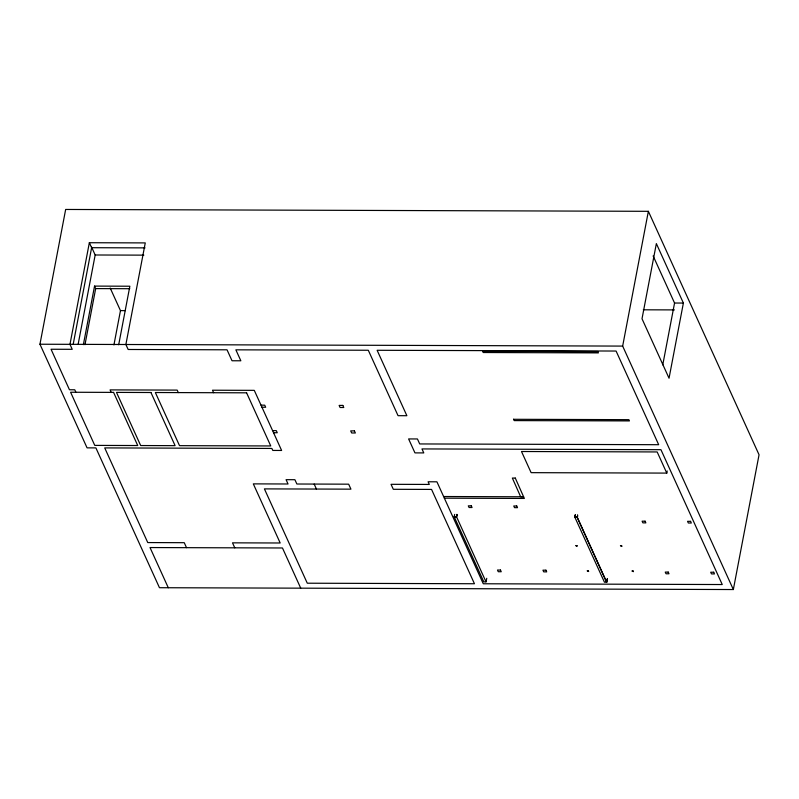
<?xml version="1.0" encoding="UTF-8"?>
<svg xmlns="http://www.w3.org/2000/svg" width="799" height="799" viewBox="0 0 799 799"><rect width="100%" height="100%" fill="white"/><g stroke="black" fill="none" stroke-linecap="round" stroke-linejoin="round"><path stroke-width="1.2" d="M39.95 344.229L65.658 209.458L648.369 211.316L759.05 454.771L733.342 589.542L159.46 587.714L95.89 447.889L87.061 447.859L39.95 344.229L622.661 346.087L733.342 589.542M234.776 547.824L232.509 542.841L280.189 542.99L253.313 483.874L288.039 483.984L286.072 479.67L294.901 479.7L296.868 484.014L348.664 484.174L350.931 489.158L264.409 488.888L307.285 583.21L474.446 583.739L431.56 489.417L393.308 489.298L391.041 484.314L429.303 484.434L428.094 481.777L436.923 481.807L483.275 583.769L722.246 584.538L660.943 449.687L421.972 448.928L423.78 452.913L414.951 452.883L408.609 438.931L417.438 438.961L419.705 443.944L658.676 444.703L616.089 351.041L377.128 350.282L406.871 415.71L398.042 415.68L368.299 350.252L235.865 349.832L240.849 360.788L232.02 360.758L227.036 349.802L128.15 349.483L125.882 344.509L145.268 242.906L89.348 242.726L69.972 344.329L72.23 349.313L51.046 349.243L69.463 389.762L74.766 389.782L75.895 392.269M73.168 344.409L91.615 247.71L89.348 242.726M78.112 344.429L95.171 254.991L91.595 247.111M83.376 344.649L94.542 286.102L129.857 286.222L118.691 344.759M84.974 344.699L95.67 288.599L94.542 286.102M113.927 344.928L120.469 310.621L110.192 288.01M456.968 514.456L456.529 516.773L486.002 581.852L483.794 581.842L454.172 516.763L454.671 514.406M456.878 514.416C458.506 518.771 450.466 516.064 456.439 516.833M486.751 578.316L486.002 581.852M575.28 514.836L574.831 517.153L604.453 582.231L606.751 582.171L607.41 578.696M575.33 514.786C572.683 518.191 579.015 518.251 577.537 514.796M622.661 346.087L648.369 211.316M607.35 578.736L606.661 582.231L577.098 517.113L574.89 517.213M662.761 364.853L674.556 303.031L653.133 255.91M683.385 303.051L669.043 378.217L642.016 318.761L656.359 243.605L683.385 303.051L674.556 303.031M666.785 473.098L657.178 451.944L521.497 451.505L531.115 472.658L666.785 473.098L667.195 470.971M482.566 351.21L597.832 351.53L598.411 352.888L483.195 352.519L482.566 351.21L597.842 351.64M513.517 419.295L628.883 419.665L629.452 420.913L514.147 420.604L513.577 419.255M606.661 582.231L577.188 517.153M91.615 247.71L145.048 247.88M95.171 254.991L143.85 255.141M95.67 288.599L129.768 288.709M643.315 309.802L674.426 309.902M120.469 310.621L125.383 310.631M261.013 405.153L264.729 405.173L265.677 407.26L261.972 407.25M272.599 430.631L276.304 430.641L277.253 432.738L273.548 432.728M443.615 496.519L523.595 496.778L524.354 498.436L444.364 498.177M314.167 484.064L316.434 489.048M213.623 392.709L212.494 390.222L254.282 390.351L281.618 450.466L272.789 450.436L271.88 448.449L104.719 447.909L147.755 542.571L184.249 542.691L186.517 547.675M300.724 588.164L282.456 547.974L150.022 547.555L168.289 587.744M178.307 392.599L177.178 390.102L110.082 389.892L111.211 392.379M113.568 392.389L70.602 392.249L94.761 445.393L137.728 445.532L113.568 392.389M150.941 392.509L116.504 392.399L140.674 445.542L175.101 445.652L150.941 392.509M246.591 392.818L155.356 392.519L179.515 445.662L270.751 445.952L246.591 392.818M342.831 405.423L339.126 405.403L340.074 407.5L343.78 407.51L342.831 405.423M354.416 430.891L350.701 430.881L351.66 432.978L355.365 432.988L354.416 430.891M471.29 505.847L468.294 505.837L469.063 507.515L472.059 507.525L471.29 505.847M516.743 505.987L513.757 505.977L514.526 507.665L517.512 507.675L516.743 505.987M645.093 521.188L642.106 521.178L642.875 522.866L645.862 522.876L645.093 521.188M690.556 521.338L687.559 521.328L688.329 523.015L691.315 523.025L690.556 521.338M576.878 545.597L575.699 545.597L577.178 546.266L576.878 545.597M621.612 545.747L620.433 545.737L621.912 546.406L621.612 545.747M500.474 570.047L497.487 570.037L498.256 571.724L501.243 571.734L500.474 570.047M545.937 570.186L542.94 570.176L543.71 571.864L546.706 571.874L545.937 570.186M588.354 570.846L587.175 570.836L588.653 571.505L588.354 570.846M633.088 570.985L631.909 570.985L633.387 571.655L633.088 570.985M668.234 572.094L665.247 572.084L666.016 573.772L669.003 573.772L668.234 572.094M713.697 572.234L710.701 572.224L711.47 573.912L714.456 573.922L713.697 572.234M515.295 478.072L512.349 478.052L520.648 496.758L523.595 496.778L515.295 478.072"/></g></svg>
